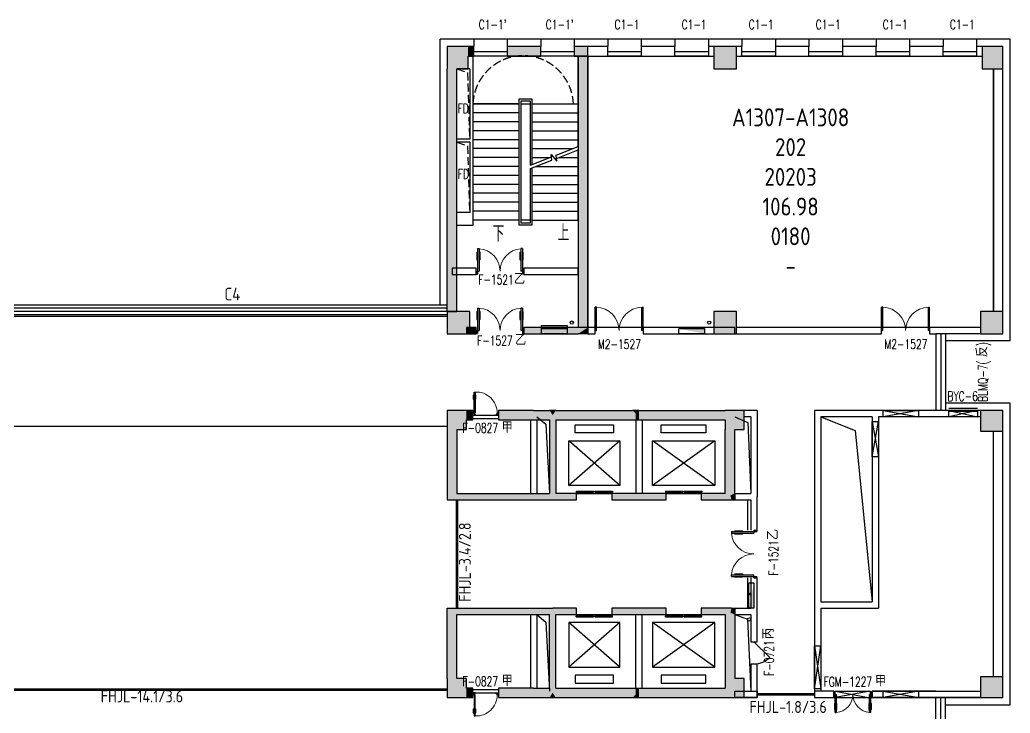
# Model space of a CAD drawing. Extents: x 1914783 to 1990581, y 313528 to 416301.
# Drawn here: x 1958957 to 1989969, y 394577 to 416301 of the extents above; entities that cross this region are included whole.
import ezdxf

# ---------------------------------------------------------------- set-up
doc = ezdxf.new("R2010")
doc.units = 0
doc.header["$LTSCALE"] = 1000
doc.header["$MEASUREMENT"] = 0
doc.linetypes.add('DASH', pattern=[0.35, 0.25, -0.1])
for name, color, linetype in [('body', 30, 'Continuous'), ('RM$', 5, 'Continuous'), ('RM$TXT', 5, 'Continuous'), ('消防', 222, 'Continuous')]:
    doc.layers.add(name, color=color, linetype=linetype)
doc.styles.add('-宋体', font='GBENOR.shx', dxfattribs={"bigfont": 'GBCBIG.shx'})
doc.styles.add('_TCH_DIM', font='SIMPLEX', dxfattribs={"bigfont": 'GBCBIG'})
doc.styles.add('_TCH_WINDOW', font='txt.shx', dxfattribs={"height": 3.5, "bigfont": 'hztxt.shx'})
doc.styles.get("Standard").update_dxf_attribs({"font": 'gbenor.shx', "bigfont": 'gbcbig.shx'})

# ---------------------------------------------------------------- blocks, each defined once
blk = doc.blocks.new('cde')
at = {"layer": '消防'}
blk.add_hatch(color=256, dxfattribs=at).paths.add_polyline_path([(-873427, -271674), (-874227, -271674), (-873427, -271834)])
blk.add_lwpolyline([(-874227, -271674), (-873427, -271674), (-873427, -271834), (-874227, -271834)], close=True, dxfattribs=at)
blk = doc.blocks.new('dsssw')
at = {"layer": 'body'}
for p, q in [((1064639, 723073, 1000), (1065739, 723073, 1000)), ((1064639, 722874, 1000), (1064639, 723073, 1000)), ((1064639, 723073, 1000), (1065739, 722874, 1000)), ((1065739, 723073), (1064639, 722874, 1000)), ((1065739, 723073, 1000), (1065739, 722874, 1000)), ((1066689, 723073, 10000), (1067589, 723073, 10000)), ((1066689, 722874, 10000), (1066689, 723073, 10000)), ((1066689, 723073, 10000), (1067589, 722874, 10000)), ((1067589, 723073), (1066689, 722874, 10000)), ((1067589, 723073, 10000), (1067589, 722874, 10000)), ((1064289, 722723), (1064489, 722723)), ((1064289, 721623), (1064289, 722723)), ((1064289, 722723), (1064489, 721623)), ((1064289, 721623), (1064489, 722723)), ((1064489, 722723), (1064489, 721623)), ((1065739, 722874, 1000), (1064639, 722874, 1000)), ((1067589, 722874, 10000), (1066689, 722874, 10000)), ((1064489, 721623), (1064289, 721623)), ((1062489, 715698, 20000), (1062687, 715698, 20000)), ((1062489, 714348, 20000), (1062489, 715698, 20000)), ((1062489, 715698, 20000), (1062687, 714348, 20000)), ((1062489, 714348), (1062687, 715698, 20000)), ((1062687, 715698, 20000), (1062687, 714348, 20000)), ((1062687, 714348, 20000), (1062489, 714348, 20000)), ((1063134, 714273), (1064234, 714273)), ((1063134, 714071), (1063134, 714273)), ((1064234, 714273), (1063134, 714073)), ((1063134, 714273), (1064234, 714071)), ((1064234, 714273), (1064234, 714071)), ((1064639, 714273), (1065739, 714273)), ((1064639, 714073), (1064639, 714273)), ((1065739, 714273), (1064639, 714073)), ((1064639, 714273), (1065739, 714073)), ((1065739, 714273), (1065739, 714073)), ((1064234, 714071), (1063134, 714071)), ((1065739, 714073), (1064639, 714073))]:
    blk.add_line(p, q, dxfattribs=at)
blk = doc.blocks.new('$WINLIB2D$00000004')
for p, q in [((-0.5, 0.5), (0.5, 0.5)), ((-0.5, 0.241), (0.5, 0.241)), ((-0.5, -0.5), (0.5, -0.5))]:
    blk.add_line(p, q)
blk = doc.blocks.new('$DorLib2D$00000002')
for p, q in [((-0.5, 0), (-0.5, 0.4875)), ((-0.475, 0.4875), (-0.5, 0.4875)), ((-0.475, 0), (-0.475, 0.4875)), ((0.475, 0), (0.475, 0.4875)), ((0.475, 0.4875), (0.5, 0.4875)), ((0.5, 0), (0.5, 0.4875)), ((-0.5, 0), (-0.475, 0)), ((0.5, 0), (0.475, 0))]:
    blk.add_line(p, q)
at = {"lineweight": 13}
for centre, start, end in [((-0.4875, 0), 0, 88.53072), ((0.4875, 0), 91.46928, 180)]:
    blk.add_arc(centre, 0.4875, start, end, dxfattribs=at)
blk = doc.blocks.new('$DorLib2D$00000011')
for p, q in [((-0.467, 0.471), (-0.467, -0.062)), ((-0.467, 0.471), (-0.433, 0.471)), ((-0.433, 0.471), (-0.433, 0.004)), ((0.433, 0.471), (0.433, 0.004)), ((0.467, 0.471), (0.433, 0.471)), ((0.467, 0.471), (0.467, -0.062)), ((-0.483, 0.396), (-0.467, 0.396)), ((-0.483, 0.235), (-0.467, 0.235)), ((-0.417, 0.396), (-0.433, 0.396)), ((-0.417, 0.235), (-0.433, 0.235)), ((0.417, 0.396), (0.433, 0.396)), ((0.417, 0.235), (0.433, 0.235)), ((0.483, 0.396), (0.467, 0.396)), ((0.483, 0.235), (0.467, 0.235)), ((-0.5, 0.004), (-0.433, 0.004)), ((-0.5, 0.004), (-0.5, -0.062)), ((0.5, 0.004), (0.433, 0.004)), ((0.5, 0.004), (0.5, -0.062)), ((-0.5, -0.062), (-0.467, -0.062)), ((0.5, -0.062), (0.467, -0.062))]:
    blk.add_line(p, q)
at = {"lineweight": 13}
for p, q in [((-0.483, 0.396), (-0.483, 0.235)), ((-0.417, 0.396), (-0.417, 0.235)), ((0.417, 0.396), (0.417, 0.235)), ((0.483, 0.396), (0.483, 0.235))]:
    blk.add_line(p, q, dxfattribs=at)
for centre, start, end in [((-0.467, 0.004), 0, 85.904), ((0.467, 0.004), 94.096, 180)]:
    blk.add_arc(centre, 0.467, start, end, dxfattribs=at)
blk = doc.blocks.new('$DorLib2D$00000009')
at = {"lineweight": 13}
for p, q in [((0.378, 0.782), (0.378, 0.624)), ((0.489, 0.782), (0.489, 0.624))]:
    blk.add_line(p, q, dxfattribs=at)
for p, q in [((0.413, 0.782), (0.378, 0.782)), ((0.413, 0.905), (0.413, 0.081)), ((0.454, 0.905), (0.413, 0.905)), ((0.454, 0.081), (0.454, 0.905)), ((0.489, 0.782), (0.454, 0.782)), ((0.413, 0.624), (0.378, 0.624)), ((0.489, 0.624), (0.454, 0.624)), ((-0.494, 0.081), (-0.453, 0.081)), ((-0.494, -0.002), (-0.494, 0.081)), ((-0.453, 0.081), (-0.453, 0.039)), ((-0.453, 0.039), (-0.412, 0.039)), ((-0.412, 0.039), (-0.412, -0.002)), ((0.413, 0.081), (0.454, 0.081)), ((0.454, 0.039), (0.413, 0.039)), ((0.413, 0.039), (0.413, -0.002)), ((0.495, 0.081), (0.454, 0.081)), ((0.454, 0.081), (0.454, 0.039)), ((0.495, -0.002), (0.495, 0.081)), ((-0.494, -0.002), (-0.494, -0.002)), ((-0.412, -0.002), (-0.494, -0.002)), ((0.413, -0.002), (0.495, -0.002)), ((0.495, -0.002), (0.495, -0.002))]:
    blk.add_line(p, q)
blk.add_arc((0.372, 0.082), 0.825, 87.134, 180.0717, dxfattribs=at)
blk = doc.blocks.new('$TCHSYS$LDOR22D')
for p, q in [((-0.517, 0.833), (-0.017, 0.833)), ((-0.517, 0.833), (-0.517, 0.667)), ((-0.517, 0.667), (-0.017, 0.667)), ((-0.017, 0.833), (-0.017, 0.667)), ((0.017, 0.833), (0.017, 0.667)), ((0.017, 0.833), (0.517, 0.833)), ((0.017, 0.667), (0.517, 0.667)), ((0.517, 0.833), (0.517, 0.667)), ((-0.5, 0.5), (0.5, 0.5))]:
    blk.add_line(p, q)
blk = doc.blocks.new('$DorLib2D$00000114')
at = {"color": 0}
blk.add_line((0.5, 0), (-0.207, 0.707), dxfattribs=at)
blk.add_arc((0.5, 0), 1, 135, 180, dxfattribs=at)

msp = doc.modelspace()

# ---------------------------------------------------------------- hatches: boundary and pattern name
at = {"layer": 'body'}
for points in [[(1972344, 414764), (1972994, 414764), (1972994, 415465), (1972344, 415465)], [(1972994, 415465), (1972994, 415164), (1973169, 415164), (1973169, 415465)], [(1975269, 415465), (1974219, 415465), (1974219, 415164), (1975269, 415164)], [(1976744, 415465), (1976319, 415465), (1976319, 415164), (1976744, 415164)], [(1980694, 414764), (1981394, 414764), (1981394, 415465), (1980694, 415465)], [(1989094, 414764), (1989744, 414764), (1989744, 415465), (1989094, 415465)], [(1976444, 415164), (1976444, 406664), (1976744, 406664), (1976744, 415164)], [(1972644, 414764), (1972344, 414764), (1972344, 407164), (1972644, 407164)], [(1972344, 406464), (1973044, 406464), (1973044, 407164), (1972344, 407164)], [(1980694, 406464), (1981394, 406464), (1981394, 407164), (1980694, 407164)], [(1989044, 406464), (1989744, 406464), (1989744, 407164), (1989044, 407164)], [(1972944, 406464), (1973244, 406464), (1973244, 406664), (1972944, 406664)], [(1976744, 406664), (1974744, 406664), (1974744, 406464), (1976444, 406464)], [(1976744, 406664), (1976444, 406464), (1976744, 406464)], [(1972344, 403465), (1972944, 403465), (1972944, 404065), (1972344, 404065)], [(1972944, 403765), (1973144, 403765), (1973144, 404065), (1972944, 404065)], [(1975044, 404065), (1973944, 404065), (1973944, 403765), (1975044, 403765)], [(1975044, 404065), (1975044, 403765), (1975544, 403765), (1975644, 403915), (1975544, 404065)], [(1975544, 404065), (1975644, 403915), (1975744, 404065)], [(1975644, 403915), (1975544, 403765), (1975544, 401465), (1975644, 401398), (1975744, 401465), (1975744, 403765)], [(1975644, 403915), (1975744, 403765), (1978244, 403765), (1978244, 403965), (1978144, 404065), (1975744, 404065)], [(1978144, 404065), (1978244, 403965), (1978344, 404065)], [(1978244, 403965), (1978244, 403765), (1978344, 403765), (1978344, 404065)], [(1981044, 403765), (1981044, 404065), (1978344, 404065), (1978344, 403765)], [(1981044, 403465), (1981644, 403465), (1981644, 404065), (1981044, 404065)], [(1989044, 403415), (1989744, 403415), (1989744, 404065), (1989044, 404065)], [(1972644, 403465), (1972344, 403465), (1972344, 401265), (1972644, 401465)], [(1981344, 403465), (1981044, 403465), (1981044, 401465), (1981211, 401398), (1981344, 401465)], [(1972644, 401465), (1972344, 401265), (1975044, 401265), (1975044, 401465)], [(1975044, 401465), (1975044, 401265), (1975644, 401265), (1975644, 401398), (1975544, 401465)], [(1975644, 401265), (1976394, 401265), (1976394, 401465), (1975744, 401465), (1975644, 401398)], [(1978344, 401465), (1977494, 401465), (1977494, 401265), (1978344, 401265)], [(1978344, 401265), (1979194, 401265), (1979194, 401465), (1978344, 401465)], [(1981044, 401465), (1980294, 401465), (1980294, 401265), (1981244, 401265), (1981211, 401398)], [(1981211, 401398), (1981244, 401265), (1981344, 401265), (1981344, 401465)], [(1972344, 395665), (1972644, 395665), (1972644, 397665), (1972344, 397865)], [(1972344, 397865), (1972644, 397665), (1975044, 397665), (1975044, 397865)], [(1975044, 397865), (1975044, 397665), (1975544, 397665), (1975644, 397731), (1975644, 397865)], [(1975644, 395215), (1975744, 395365), (1975744, 397665), (1975644, 397731), (1975544, 397665), (1975544, 395365)], [(1975744, 397665), (1976394, 397665), (1976394, 397865), (1975644, 397865), (1975644, 397731)], [(1978344, 397865), (1977494, 397865), (1977494, 397665), (1978344, 397665)], [(1978344, 397665), (1979194, 397665), (1979194, 397865), (1978344, 397865)], [(1981244, 397865), (1980294, 397865), (1980294, 397665), (1981044, 397665), (1981211, 397731)], [(1981044, 395665), (1981344, 395665), (1981344, 397665), (1981211, 397731), (1981044, 397665)], [(1981211, 397731), (1981344, 397665), (1981344, 397865), (1981244, 397865)], [(1972344, 395064), (1972944, 395064), (1972944, 395665), (1972344, 395665)], [(1981044, 395064), (1981644, 395064), (1981644, 395665), (1981044, 395665)], [(1989044, 395064), (1989744, 395064), (1989744, 395715), (1989044, 395715)], [(1972944, 395064), (1973144, 395064), (1973144, 395365), (1972944, 395365)], [(1975044, 395365), (1973944, 395365), (1973944, 395064), (1975044, 395064)], [(1975044, 395365), (1975044, 395064), (1975544, 395064), (1975644, 395215), (1975544, 395365)], [(1975744, 395064), (1975644, 395215), (1975544, 395064)], [(1975644, 395215), (1975744, 395064), (1978144, 395064), (1978244, 395165), (1978244, 395365), (1975744, 395365)], [(1978344, 395064), (1978244, 395165), (1978144, 395064)], [(1978244, 395165), (1978344, 395064), (1978344, 395365), (1978244, 395365)], [(1981044, 395064), (1981044, 395365), (1978344, 395365), (1978344, 395064)]]:
    msp.add_hatch(color=256, dxfattribs=at).paths.add_polyline_path(points)

# ---------------------------------------------------------------- linework, layer by layer
for p, q in [((1973169, 415690), (1972119, 415690)), ((1972119, 407365), (1972119, 415690)), ((1973169, 415690), (1973169, 415465)), ((1975269, 415690), (1974219, 415690)), ((1974219, 415690), (1974219, 415465)), ((1975269, 415690), (1975269, 415465)), ((1976744, 415690), (1976319, 415690)), ((1976319, 415690), (1976319, 415465)), ((1977369, 415690), (1976744, 415690)), ((1977369, 415690), (1977369, 415465)), ((1979469, 415690), (1978419, 415690)), ((1978419, 415690), (1978419, 415465)), ((1979469, 415690), (1979469, 415465)), ((1981044, 415690), (1980519, 415690)), ((1980519, 415690), (1980519, 415465)), ((1981569, 415690), (1981044, 415690)), ((1981569, 415690), (1981569, 415465)), ((1983669, 415690), (1982619, 415690)), ((1982619, 415690), (1982619, 415465)), ((1983669, 415690), (1983669, 415465)), ((1985769, 415690), (1984719, 415690)), ((1984719, 415690), (1984719, 415465)), ((1985769, 415690), (1985769, 415465)), ((1987869, 415690), (1986819, 415690)), ((1986819, 415690), (1986819, 415465)), ((1987869, 415690), (1987869, 415465)), ((1989969, 415690), (1988919, 415690)), ((1988919, 415690), (1988919, 415465)), ((1989969, 406240), (1989969, 415690)), ((1972932, 415465), (1972344, 415465)), ((1972344, 415465), (1972344, 414764)), ((1972994, 415465), (1972932, 415465)), ((1973169, 415465), (1972994, 415465)), ((1973169, 415164), (1973169, 415465)), ((1975269, 415465), (1974219, 415465)), ((1974219, 415465), (1974219, 415164)), ((1975269, 415164), (1975269, 415465)), ((1976744, 415465), (1976319, 415465)), ((1976319, 415465), (1976319, 415164)), ((1977369, 415465), (1976744, 415465)), ((1976744, 415164), (1976744, 415465)), ((1977369, 415164), (1977369, 415465)), ((1979469, 415465), (1978419, 415465)), ((1978419, 415465), (1978419, 415164)), ((1979469, 415164), (1979469, 415465)), ((1980694, 415465), (1980519, 415465)), ((1980519, 415465), (1980519, 415164)), ((1981394, 415465), (1980694, 415465)), ((1980694, 415465), (1980694, 414764)), ((1981569, 415465), (1981394, 415465)), ((1981394, 414764), (1981394, 415465)), ((1981569, 415164), (1981569, 415465)), ((1983669, 415465), (1982619, 415465)), ((1982619, 415465), (1982619, 415164)), ((1983669, 415164), (1983669, 415465)), ((1985769, 415465), (1984719, 415465)), ((1984719, 415465), (1984719, 415164)), ((1985769, 415164), (1985769, 415465)), ((1987869, 415465), (1986819, 415465)), ((1986819, 415465), (1986819, 415164)), ((1987869, 415164), (1987869, 415465)), ((1989094, 415465), (1988919, 415465)), ((1988919, 415465), (1988919, 415164)), ((1989744, 415465), (1989094, 415465)), ((1989094, 415465), (1989094, 414764)), ((1989744, 414764), (1989744, 415465)), ((1972994, 415164), (1973169, 415164)), ((1972994, 414764), (1972994, 415164)), ((1976444, 415164), (1973144, 415164)), ((1973144, 415164), (1973144, 413665)), ((1974219, 415164), (1975269, 415164)), ((1976319, 415164), (1976744, 415164)), ((1976444, 413665), (1976444, 415164)), ((1976444, 415164), (1976444, 406664)), ((1976744, 415164), (1976444, 415164)), ((1976744, 415164), (1977369, 415164)), ((1976744, 415164), (1976744, 406664)), ((1978419, 415164), (1979469, 415164)), ((1980519, 415164), (1980694, 415164)), ((1981394, 415164), (1981569, 415164)), ((1982619, 415164), (1983669, 415164)), ((1984719, 415164), (1985769, 415164)), ((1986819, 415164), (1987869, 415164)), ((1988919, 415164), (1989094, 415164)), ((1972344, 407164), (1972344, 414764)), ((1972644, 414764), (1972994, 414764)), ((1972644, 407164), (1972644, 414764)), ((1973044, 414764), (1972644, 414764)), ((1973044, 414764), (1972644, 414764)), ((1973044, 414764), (1973044, 413830)), ((1980694, 414764), (1981394, 414764)), ((1989094, 414764), (1989744, 414764)), ((1989444, 407164), (1989444, 414764)), ((1989744, 407164), (1989744, 414764)), ((1973044, 413830), (1973044, 412564)), ((1975004, 413815), (1974584, 413815)), ((1974584, 413815), (1974584, 409875)), ((1974944, 413755), (1974644, 413755)), ((1974644, 413755), (1974644, 409935)), ((1974944, 411747), (1974944, 413755)), ((1975004, 411770), (1975004, 413815)), ((1973144, 413665), (1973144, 410025)), ((1974584, 413665), (1973144, 413665)), ((1973144, 413665), (1974584, 413665)), ((1974644, 413665), (1974644, 410025)), ((1974644, 413665), (1974944, 413665)), ((1974944, 411747), (1974944, 413665)), ((1975004, 413665), (1976444, 413665)), ((1975004, 413665), (1976444, 413665)), ((1976444, 412330), (1976444, 413665)), ((1974584, 413385), (1973144, 413385)), ((1974584, 413105), (1973144, 413105)), ((1975004, 413385), (1976444, 413385)), ((1975004, 413105), (1976444, 413105)), ((1974584, 412825), (1973144, 412825)), ((1975004, 412825), (1976444, 412825)), ((1973044, 412564), (1972644, 412564)), ((1973044, 412464), (1972644, 412464)), ((1973044, 412464), (1973044, 411630)), ((1974584, 412545), (1973144, 412545)), ((1975004, 412545), (1976444, 412545)), ((1974584, 412265), (1973144, 412265)), ((1975004, 412265), (1976277, 412265)), ((1975754, 412061), (1976444, 412330)), ((1975765, 411958), (1976444, 412222)), ((1976444, 410025), (1976444, 412222)), ((1974584, 411985), (1973144, 411985)), ((1974944, 411747), (1975605, 412003)), ((1974944, 411639), (1975616, 411901)), ((1975004, 411985), (1975556, 411985)), ((1975616, 411901), (1975597, 412078)), ((1975597, 412078), (1975774, 411876)), ((1975774, 411876), (1975754, 412061)), ((1975832, 411985), (1976444, 411985)), ((1973044, 411630), (1973044, 410264)), ((1974584, 411705), (1973144, 411705)), ((1974944, 410025), (1974944, 411639)), ((1974944, 409935), (1974944, 411639)), ((1975004, 409875), (1975004, 411663)), ((1975112, 411705), (1976444, 411705)), ((1974584, 411425), (1973144, 411425)), ((1975004, 411425), (1976444, 411425)), ((1974584, 411145), (1973144, 411145)), ((1975004, 411145), (1976444, 411145)), ((1974584, 410865), (1973144, 410865)), ((1975004, 410865), (1976444, 410865)), ((1974584, 410585), (1973144, 410585)), ((1974584, 410305), (1973144, 410305)), ((1975004, 410585), (1976444, 410585)), ((1975004, 410305), (1976444, 410305)), ((1973044, 410264), (1972644, 410264)), ((1973144, 410025), (1973144, 409855)), ((1974584, 410025), (1973144, 410025)), ((1974944, 410025), (1974644, 410025)), ((1975004, 410025), (1976444, 410025)), ((1973144, 409855), (1972644, 409855)), ((1974584, 409875), (1975004, 409875)), ((1974644, 409935), (1974944, 409935)), ((1973244, 408524), (1972494, 408524)), ((1972494, 408524), (1972494, 408324)), ((1973244, 408324), (1973244, 408524)), ((1976444, 408524), (1974744, 408524)), ((1974744, 408524), (1974744, 408324)), ((1976444, 408324), (1976444, 408524)), ((1972494, 408324), (1973244, 408324)), ((1974744, 408324), (1976444, 408324)), ((1972344, 407365), (1958244, 407365)), ((1972344, 407265), (1958244, 407265)), ((1972344, 407164), (1958244, 407164)), ((1958244, 407065), (1972344, 407065)), ((1958244, 407015), (1972344, 407015)), ((1972344, 407164), (1972644, 407164)), ((1973044, 407164), (1972344, 407164)), ((1972344, 407164), (1972344, 406464)), ((1973044, 406464), (1973044, 407164)), ((1981394, 407164), (1980694, 407164)), ((1980694, 407164), (1980694, 406464)), ((1981394, 406464), (1981394, 407164)), ((1989744, 407164), (1989044, 407164)), ((1989044, 407164), (1989044, 406464)), ((1989744, 406464), (1989744, 407164)), ((1973244, 406664), (1972944, 406664)), ((1972944, 406664), (1972944, 406464)), ((1973244, 406464), (1973244, 406664)), ((1976744, 406664), (1974744, 406664)), ((1974744, 406664), (1974744, 406464)), ((1976744, 406664), (1976444, 406664)), ((1976973, 406664), (1976744, 406664)), ((1976744, 406664), (1976744, 406464)), ((1976744, 406664), (1976744, 406464)), ((1976973, 406464), (1976973, 406664)), ((1981344, 406664), (1978473, 406664)), ((1978473, 406664), (1978473, 406464)), ((1981344, 406464), (1981344, 406664)), ((1985944, 406664), (1981394, 406664)), ((1985944, 406464), (1985944, 406664)), ((1987644, 406664), (1987444, 406664)), ((1987444, 406664), (1987444, 406464)), ((1989044, 406664), (1987644, 406664)), ((1972344, 406464), (1973044, 406464)), ((1972944, 406464), (1973244, 406464)), ((1974744, 406464), (1976444, 406464)), ((1976444, 406464), (1976444, 406464)), ((1976744, 406464), (1976444, 406464)), ((1976744, 406464), (1976973, 406464)), ((1978473, 406464), (1981344, 406464)), ((1980694, 406464), (1981394, 406464)), ((1981394, 406464), (1985944, 406464)), ((1987444, 406464), (1987644, 406464)), ((1989044, 406464), (1987644, 406464)), ((1987644, 406464), (1987644, 404065)), ((1987794, 406464), (1987794, 404065)), ((1987944, 406464), (1987944, 404065)), ((1989044, 406464), (1989744, 406464)), ((1989969, 406240), (1987944, 406240)), ((1989969, 404290), (1987944, 404290)), ((1989969, 394840), (1989969, 404290)), ((1972944, 404065), (1972344, 404065)), ((1972344, 404065), (1972344, 403465)), ((1973144, 404065), (1972944, 404065)), ((1973144, 403765), (1973144, 404065)), ((1973144, 403808), (1973944, 403808)), ((1973148, 403913), (1973948, 403913)), ((1975044, 404065), (1973944, 404065)), ((1973944, 404065), (1973944, 403765)), ((1975044, 404065), (1975544, 404065)), ((1975144, 403865), (1975432, 403630)), ((1975544, 404065), (1975544, 404065)), ((1975744, 404065), (1975544, 404065)), ((1975744, 404065), (1975744, 404065)), ((1975744, 404065), (1978144, 404065)), ((1978144, 404065), (1978144, 404065)), ((1978344, 404065), (1978144, 404065)), ((1978344, 404065), (1978344, 404065)), ((1978344, 404065), (1978344, 404065)), ((1978344, 404065), (1981044, 404065)), ((1981644, 404065), (1981044, 404065)), ((1981344, 403865), (1981753, 403688)), ((1981644, 403465), (1981644, 404065)), ((1982044, 404065), (1981644, 404065)), ((1981844, 403865), (1981644, 403865)), ((1981844, 403865), (1981844, 401465)), ((1982044, 404065), (1982044, 401365)), ((1983844, 404065), (1983844, 397965)), ((1985744, 404065), (1983844, 404065)), ((1984044, 403865), (1985120, 403439)), ((1984044, 403865), (1984044, 398065)), ((1985644, 403865), (1984044, 403865)), ((1985644, 403865), (1985644, 398065)), ((1987644, 404065), (1985744, 404065)), ((1987644, 403865), (1985844, 403865)), ((1985844, 403865), (1985844, 397865)), ((1989044, 404065), (1987644, 404065)), ((1989044, 403865), (1987644, 403865)), ((1989744, 404065), (1989044, 404065)), ((1989044, 404065), (1989044, 403415)), ((1989744, 403415), (1989744, 404065)), ((1972944, 403465), (1972944, 403765)), ((1972944, 403765), (1973144, 403765)), ((1973944, 403765), (1975044, 403765)), ((1974944, 403765), (1974944, 401465)), ((1975044, 403765), (1975544, 403765)), ((1975144, 403765), (1975144, 401465)), ((1975432, 403630), (1975544, 401465)), ((1975544, 403765), (1975544, 401465)), ((1975744, 403765), (1978244, 403765)), ((1975744, 403765), (1975744, 401465)), ((1976344, 403365), (1976344, 403615)), ((1976344, 403615), (1977544, 403615)), ((1977544, 403615), (1977544, 403365)), ((1978244, 403765), (1978344, 403765)), ((1978244, 403765), (1978244, 401465)), ((1978344, 403765), (1981044, 403765)), ((1978444, 403765), (1978444, 401465)), ((1979044, 403365), (1979044, 403615)), ((1979044, 403615), (1980444, 403615)), ((1980444, 403615), (1980444, 403365)), ((1981044, 403765), (1981044, 403465)), ((1981753, 403688), (1981844, 401465)), ((1972344, 403465), (1972344, 401265)), ((1972644, 403465), (1972944, 403465)), ((1972644, 403465), (1972644, 401465)), ((1977544, 403365), (1976344, 403365)), ((1980444, 403365), (1979044, 403365)), ((1981044, 401465), (1981044, 403465)), ((1981344, 403465), (1981644, 403465)), ((1981344, 401465), (1981344, 403465)), ((1985120, 403439), (1985644, 398065)), ((1989044, 403415), (1989744, 403415)), ((1989444, 395715), (1989444, 403415)), ((1989744, 395715), (1989744, 403415)), ((1976144, 401715), (1976144, 403115)), ((1976144, 403115), (1977744, 403115)), ((1977744, 403115), (1976144, 401715)), ((1977744, 401715), (1976144, 403115)), ((1977744, 403115), (1977744, 401715)), ((1978769, 401715), (1978769, 403115)), ((1978769, 403115), (1980719, 403115)), ((1980719, 403115), (1978769, 401715)), ((1980719, 401715), (1978769, 403115)), ((1980719, 403115), (1980719, 401715)), ((1977744, 401715), (1976144, 401715)), ((1980719, 401715), (1978769, 401715)), ((1972644, 401465), (1975044, 401465)), ((1975044, 401465), (1975544, 401465)), ((1976394, 401465), (1975744, 401465)), ((1976394, 401265), (1976394, 401465)), ((1978344, 401465), (1977494, 401465)), ((1977494, 401465), (1977494, 401265)), ((1979194, 401465), (1978344, 401465)), ((1979194, 401265), (1979194, 401465)), ((1981044, 401465), (1980294, 401465)), ((1980294, 401465), (1980294, 401265)), ((1981344, 401465), (1981344, 401465)), ((1981344, 401465), (1981344, 401265)), ((1981344, 401465), (1981844, 401465)), ((1981344, 401465), (1981344, 401265)), ((1982044, 400315), (1982044, 401365)), ((1972344, 401265), (1975044, 401265)), ((1975044, 401265), (1975644, 401265)), ((1975644, 401265), (1976394, 401265)), ((1977494, 401265), (1978344, 401265)), ((1978344, 401265), (1979194, 401265)), ((1980294, 401265), (1981244, 401265)), ((1981244, 401265), (1981344, 401265)), ((1981344, 401265), (1981844, 401265)), ((1981751, 400315), (1981751, 401265)), ((1981844, 401265), (1981844, 400315)), ((1981744, 398815), (1981744, 397865)), ((1981844, 398815), (1981844, 397865)), ((1982044, 397765), (1982044, 398815)), ((1983844, 397965), (1983844, 395064)), ((1984044, 398065), (1985644, 398065)), ((1972344, 395665), (1972344, 397865)), ((1972344, 397865), (1975044, 397865)), ((1972644, 395665), (1972644, 397665)), ((1972644, 397665), (1975044, 397665)), ((1974944, 397665), (1974944, 395365)), ((1975044, 397865), (1975644, 397865)), ((1975044, 397665), (1975544, 397665)), ((1975144, 397665), (1975432, 397430)), ((1975144, 397665), (1975144, 395365)), ((1975544, 395365), (1975544, 397665)), ((1976394, 397865), (1975644, 397865)), ((1975744, 397665), (1976394, 397665)), ((1975744, 395365), (1975744, 397665)), ((1976394, 397665), (1976394, 397865)), ((1978344, 397865), (1977494, 397865)), ((1977494, 397865), (1977494, 397665)), ((1977494, 397665), (1978344, 397665)), ((1978244, 395365), (1978244, 397665)), ((1979194, 397865), (1978344, 397865)), ((1978344, 397665), (1979194, 397665)), ((1978444, 395365), (1978444, 397665)), ((1979194, 397665), (1979194, 397865)), ((1981244, 397865), (1980294, 397865)), ((1980294, 397865), (1980294, 397665)), ((1980294, 397665), (1981044, 397665)), ((1981044, 397665), (1981044, 395665)), ((1981244, 397865), (1981344, 397865)), ((1981344, 397865), (1981344, 397665)), ((1981344, 397865), (1981844, 397865)), ((1981344, 397865), (1981344, 397665)), ((1981344, 397665), (1981745, 397522)), ((1981344, 397665), (1981344, 395665)), ((1981344, 397665), (1981344, 397665)), ((1981344, 397665), (1981844, 397665)), ((1981844, 397665), (1981844, 396815)), ((1982044, 396815), (1982044, 397765)), ((1984044, 397865), (1985844, 397865)), ((1984044, 397865), (1984044, 395265)), ((1975432, 397430), (1975544, 395265)), ((1977744, 397415), (1976144, 397415)), ((1976144, 397415), (1976144, 396015)), ((1977744, 396015), (1976144, 397415)), ((1977744, 397415), (1976144, 396015)), ((1977744, 396015), (1977744, 397415)), ((1980719, 397415), (1978769, 397415)), ((1978769, 397415), (1978769, 396015)), ((1980719, 396015), (1978769, 397415)), ((1980719, 397415), (1978769, 396015)), ((1980719, 396015), (1980719, 397415)), ((1981745, 397522), (1981844, 395265)), ((1981844, 396815), (1982044, 396815)), ((1982044, 396115), (1981844, 396115)), ((1981844, 396115), (1981844, 395265)), ((1982044, 395064), (1982044, 396115)), ((1976144, 396015), (1977744, 396015)), ((1977544, 395765), (1976344, 395765)), ((1976344, 395765), (1976344, 395515)), ((1977544, 395515), (1977544, 395765)), ((1978769, 396015), (1980719, 396015)), ((1980444, 395765), (1979044, 395765)), ((1979044, 395765), (1979044, 395515)), ((1980444, 395515), (1980444, 395765)), ((1972344, 395665), (1972344, 395064)), ((1972944, 395665), (1972644, 395665)), ((1972944, 395365), (1972944, 395665)), ((1976344, 395515), (1977544, 395515)), ((1979044, 395515), (1980444, 395515)), ((1981044, 395665), (1981044, 395365)), ((1981644, 395665), (1981344, 395665)), ((1981644, 395064), (1981644, 395665)), ((1989744, 395715), (1989044, 395715)), ((1989044, 395715), (1989044, 395064)), ((1989744, 395064), (1989744, 395715)), ((1973144, 395365), (1972944, 395365)), ((1973144, 395064), (1973144, 395365)), ((1973144, 395216), (1973944, 395216)), ((1973148, 395321), (1973948, 395321)), ((1975044, 395365), (1973944, 395365)), ((1973944, 395365), (1973944, 395064)), ((1975044, 395365), (1975544, 395365)), ((1975744, 395365), (1978244, 395365)), ((1978244, 395365), (1978344, 395365)), ((1978344, 395365), (1981044, 395365)), ((1981644, 395265), (1981844, 395265)), ((1984445, 395265), (1984044, 395265)), ((1984445, 395064), (1984445, 395265)), ((1987644, 395265), (1985645, 395265)), ((1985645, 395265), (1985645, 395064)), ((1987644, 395265), (1989044, 395265)), ((1972344, 395064), (1972944, 395064)), ((1972944, 395064), (1973144, 395064)), ((1973944, 395064), (1975044, 395064)), ((1975044, 395064), (1975544, 395064)), ((1975544, 395064), (1975544, 395064)), ((1975544, 395064), (1975744, 395064)), ((1975744, 395064), (1975744, 395064)), ((1975744, 395064), (1978144, 395064)), ((1978144, 395064), (1978144, 395064)), ((1978144, 395064), (1978344, 395064)), ((1978344, 395064), (1978344, 395064)), ((1978344, 395064), (1978344, 395064)), ((1978344, 395064), (1981044, 395064)), ((1981044, 395064), (1981644, 395064)), ((1981644, 395064), (1982044, 395064)), ((1983844, 395064), (1984445, 395064)), ((1984445, 395064), (1985645, 395064)), ((1985645, 395064), (1987644, 395064)), ((1987644, 392665), (1987644, 395064)), ((1987644, 395064), (1989044, 395064)), ((1987794, 392665), (1987794, 395064)), ((1987944, 392665), (1987944, 395064)), ((1987944, 394840), (1989969, 394840)), ((1989044, 395064), (1989744, 395064))]:
    msp.add_line(p, q, dxfattribs=at)
at = {"layer": 'body', "linetype": 'DASH'}
for p, q in [((1972644, 414764), (1972977, 414652)), ((1972977, 414652), (1973044, 412564)), ((1972644, 412464), (1972977, 412352)), ((1972977, 412352), (1973044, 410264))]:
    msp.add_line(p, q, dxfattribs=at)
at = {"layer": 'body'}
for points in [[(1973903, 410025, 0, 0, 0), (1973903, 414353, 0, 0, 0), (1976053, 414353, 0, 0, 0), (1976053, 411967, 120, 0, 0), (1976053, 411517, 0, 0, 0)], [(1975953, 410146, 0, 0, 0), (1975953, 410676, 120, 0, 0), (1975953, 411126, 0, 0, 0)]]:
    msp.add_lwpolyline(points, format="xyseb", dxfattribs=at)
for points in [[(1981344, 395265), (1982044, 395265), (1982044, 395064), (1981344, 395064)], [(1983844, 395064), (1984445, 395064), (1984445, 395265), (1983844, 395265)], [(1985645, 395265), (1989044, 395265), (1989044, 395064), (1985645, 395064)]]:
    msp.add_lwpolyline(points, close=True, dxfattribs=at)
at = {"layer": 'body', "linetype": 'DASH'}
msp.add_arc((1974719, 413598), 1576, 2.4349, 177.5651, dxfattribs=at)
at = {"layer": 'RM$'}
msp.add_lwpolyline([(1976744, 415164), (1980694, 415164), (1980694, 414764), (1981394, 414764), (1981394, 415164), (1989094, 415164), (1989094, 414764), (1989444, 414764), (1989444, 407164), (1989044, 407164), (1989044, 406664), (1981394, 406664), (1981394, 407164), (1980694, 407164), (1980694, 406664), (1976744, 406664)], close=True, dxfattribs=at)
at = {"layer": '消防'}
for p, q in [((1975294, 406625), (1975294, 406725)), ((1975294, 406725), (1976094, 406725)), ((1976094, 406725), (1976094, 406625)), ((1958244, 403565), (1972344, 403565))]:
    msp.add_line(p, q, dxfattribs=at)
at = {"layer": '消防', "const_width": 80}
for points in [[(1972644, 401265), (1972644, 397865)], [(1958194, 395314), (1972344, 395314)], [(1982044, 395165), (1983844, 395165)]]:
    msp.add_lwpolyline(points, dxfattribs=at)
at = {"layer": '消防', "linetype": 'Continuous', "const_width": 40}
msp.add_lwpolyline([(1981836, 398292, 1), (1981822, 398330, 1)], format="xyb", close=True, dxfattribs=at)
at = {"layer": '消防', "linetype": 'Continuous'}
for centre in [(1976244, 406815), (1980544, 406814), (1981794, 397515)]:
    msp.add_circle(centre, 50, dxfattribs=at)

# ---------------------------------------------------------------- block references
at = {"layer": 'body'}
ref = msp.add_blockref('$WINLIB2D$00000004', (1973694, 415427), dxfattribs=dict(at, xscale=1050, yscale=525, zscale=1050, rotation=180))
ref.add_attrib('A', "C1-1'", (1973327, 416003), dxfattribs={"height": 297.5, "style": '_TCH_WINDOW', "width": 0.705882})
ref = msp.add_blockref('$WINLIB2D$00000004', (1975794, 415427), dxfattribs=dict(at, xscale=1050, yscale=525, zscale=1050, rotation=180))
ref.add_attrib('A', "C1-1'", (1975427, 416003), dxfattribs={"height": 297.5, "style": '_TCH_WINDOW', "width": 0.705882})
ref = msp.add_blockref('$WINLIB2D$00000004', (1977894, 415427), dxfattribs=dict(at, xscale=1050, yscale=525, zscale=1050, rotation=180))
ref.add_attrib('A', 'C1-1', (1977579, 416003), dxfattribs={"height": 297.5, "style": '_TCH_WINDOW', "width": 0.705882})
ref = msp.add_blockref('$WINLIB2D$00000004', (1979994, 415427), dxfattribs=dict(at, xscale=1050, yscale=525, zscale=1050, rotation=180))
ref.add_attrib('A', 'C1-1', (1979679, 416003), dxfattribs={"height": 297.5, "style": '_TCH_WINDOW', "width": 0.705882})
ref = msp.add_blockref('$WINLIB2D$00000004', (1982094, 415427), dxfattribs=dict(at, xscale=1050, yscale=525, zscale=1050, rotation=180))
ref.add_attrib('A', 'C1-1', (1981779, 416003), dxfattribs={"height": 297.5, "style": '_TCH_WINDOW', "width": 0.705882})
ref = msp.add_blockref('$WINLIB2D$00000004', (1984194, 415427), dxfattribs=dict(at, xscale=1050, yscale=525, zscale=1050, rotation=180))
ref.add_attrib('A', 'C1-1', (1983879, 416003), dxfattribs={"height": 297.5, "style": '_TCH_WINDOW', "width": 0.705882})
ref = msp.add_blockref('$WINLIB2D$00000004', (1986294, 415427), dxfattribs=dict(at, xscale=1050, yscale=525, zscale=1050, rotation=180))
ref.add_attrib('A', 'C1-1', (1985979, 416003), dxfattribs={"height": 297.5, "style": '_TCH_WINDOW', "width": 0.705882})
ref = msp.add_blockref('$WINLIB2D$00000004', (1988394, 415427), dxfattribs=dict(at, xscale=1050, yscale=525, zscale=1050, rotation=180))
ref.add_attrib('A', 'C1-1', (1988079, 416003), dxfattribs={"height": 297.5, "style": '_TCH_WINDOW', "width": 0.705882})
for p, xscale, yscale, zscale in [((1973994, 408424), -1500, 1500, -1500), ((1985045, 395165), -1200, -1200, -1200)]:
    msp.add_blockref('$DorLib2D$00000011', p, dxfattribs=dict(at, xscale=xscale, yscale=yscale, zscale=zscale))
for name, p, xscale, yscale, zscale, rotation in [('$DorLib2D$00000011', (1973994, 406564), 1500, -1500, 1500, 180), ('$DorLib2D$00000009', (1973544, 403915), -800, 800, -800, 1.270496497588651e-11), ('$TCHSYS$LDOR22D', (1976944, 401365), 1100, 200, 1100, 9.881639424189516e-12), ('$TCHSYS$LDOR22D', (1979744, 401365), 1100, 200, 1100, 9.200147049039122e-12), ('$DorLib2D$00000011', (1981944, 399565), -1500, -1500, -1500, 269.9999999996739), ('$TCHSYS$LDOR22D', (1976944, 397765), 1100, -200, 1100, 359.9999999999901), ('$TCHSYS$LDOR22D', (1979744, 397765), 1100, -200, 1100, 359.9999999999908), ('$DorLib2D$00000114', (1981944, 396465), -700, 700, -700, 270), ('$DorLib2D$00000009', (1973544, 395215), -800, -800, -800, 359.9999999999873)]:
    msp.add_blockref(name, p, dxfattribs=dict(at, xscale=xscale, yscale=yscale, zscale=zscale, rotation=rotation))
ref = msp.add_blockref('$DorLib2D$00000002', (1977723, 406564), dxfattribs=dict(at, xscale=1500, yscale=1500, zscale=1500))
ref.add_attrib('A', 'M2-1527', (1977058, 405989), dxfattribs={"height": 297.5, "style": '_TCH_WINDOW', "width": 0.705882})
ref = msp.add_blockref('$DorLib2D$00000002', (1986694, 406564), dxfattribs=dict(at, xscale=-1500, yscale=-1500, zscale=-1500, rotation=179.9999999999623))
ref.add_attrib('A', 'M2-1527', (1986029, 405991), dxfattribs={"height": 297.5, "rotation": 360, "style": '_TCH_WINDOW', "width": 0.705882})
ref = msp.add_blockref('$WINLIB2D$00000004', (1988494, 404077), dxfattribs=dict(at, xscale=900, yscale=100, zscale=900, rotation=180))
ref.add_attrib('A', 'BYC-6', (1988004, 404358), dxfattribs={"height": 297.5, "style": '_TCH_WINDOW', "width": 0.705882})
msp.add_blockref('dsssw', (921355, -319009), dxfattribs=at)
at = {"layer": '消防'}
for p in [(2849521, 678299), (2853821, 678299)]:
    msp.add_blockref('cde', p, dxfattribs=at)
at = {"layer": '消防', "rotation": 270}
msp.add_blockref('cde', (2253619, -475562), dxfattribs=at)

# ---------------------------------------------------------------- texts
at = {"style": '_TCH_DIM'}
for s, p in [('下', (1973761, 409350)), ('上', (1975797, 409373))]:
    msp.add_text(s, height=506, dxfattribs=at).set_placement(p)
at = {"layer": 'body', "style": '_TCH_WINDOW', "width": 0.705882}
for s, p in [('FD', (1972665, 413372)), ('FD', (1972672, 411320)), ('F-1521', (1973311, 408012)), ('F-1527', (1973276, 406102)), ('F-0827', (1972819, 403365)), ('F-0827', (1972819, 395427)), ('FGM-1227', (1984127, 395415))]:
    msp.add_text(s, height=297.5, dxfattribs=at).set_placement(p)
at = {"layer": 'body'}
for s, height, style, p in [('乙', 350, '_TCH_WINDOW', (1974431, 408012)), ('C4', 400, '-宋体', (1965363, 407509)), ('乙', 350, '_TCH_WINDOW', (1974466, 406102)), ('甲', 350, '_TCH_WINDOW', (1974044, 403365)), ('甲', 350, '_TCH_WINDOW', (1974044, 395427)), ('甲', 350, '_TCH_WINDOW', (1985737, 395415))]:
    msp.add_text(s, height=height, dxfattribs=dict(at, style=style)).set_placement(p)
at = {"layer": 'body', "style": '_TCH_WINDOW'}
for s, p in [('反', (1989260, 405729)), ('乙', (1982707, 400002)), ('丙', (1982568, 396901))]:
    msp.add_text(s, height=350, rotation=90, dxfattribs=at).set_placement(p)
at = {"layer": 'body', "style": '_TCH_WINDOW', "width": 0.705882}
for s, height, p in [(')', 298, (1989260, 406079)), ('BLMQ-7(', 297.5, (1989260, 404329)), ('F-1521', 297.5, (1982707, 398882)), ('F-0721', 297.5, (1982568, 395746))]:
    msp.add_text(s, height=height, rotation=90, dxfattribs=at).set_placement(p)
at = {"layer": 'RM$TXT', "insert": (1983094, 408307), "char_height": 558.8, "attachment_point": 8}
msp.add_mtext('A1307-A1308^M^J202^M^J20203^M^J106.98^M^J0180^M^J-^M^J', dxfattribs=at)
at = {"layer": '消防', "style": '-宋体'}
msp.add_text('FHJL-3.4/2.8', height=375, rotation=90, dxfattribs=at).set_placement((1973081, 398065))
for s, p in [('FHJL-14.1/3.6', (1961491, 394917)), ('FHJL-1.8/3.6', (1981804, 394584))]:
    msp.add_text(s, height=375, dxfattribs=at).set_placement(p)

doc.saveas('drawing.dxf')
